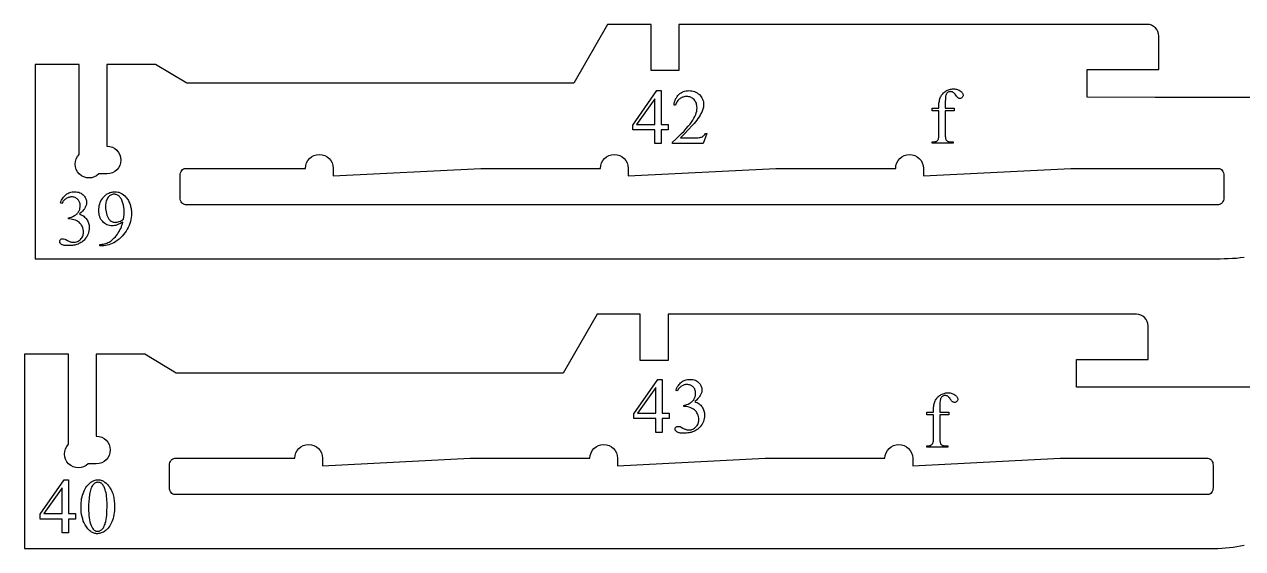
# Model space of a CAD drawing. Extents: x 6 to 600, y -207 to 349.
# Drawn here: x 186.7 to 318.7, y 283.2 to 340 of the extents above; entities that cross this region are included whole.
import ezdxf

# ---------------------------------------------------------------- set-up
doc = ezdxf.new("R2010")
doc.units = 0
doc.header["$MEASUREMENT"] = 0
for name, color, linetype in [('EXT', 1, 'CONTINUOUS'), ('INT', 5, 'CONTINUOUS'), ('TEXT', 18, 'CONTINUOUS')]:
    doc.layers.add(name, color=color, linetype=linetype)

msp = doc.modelspace()

# ---------------------------------------------------------------- linework, layer by layer
at = {"layer": 'EXT'}
for points in [[(324.55, 332.12), (309.28, 332.12), (301.9, 332.13), (301.9, 335.13), (309.65, 335.13), (309.65, 338.78, 0.414214), (308.4, 340.03), (257.64, 340.03), (257.64, 335.03), (254.64, 335.03), (254.64, 340.03), (249.94, 340.03), (246.26, 333.66), (204.34, 333.66), (200.94, 335.7), (195.69, 335.7), (195.69, 326.83, -1), (195.69, 323.83), (194.81, 323.83, -1), (192.69, 325.95), (192.69, 335.7), (187.9, 335.7), (187.9, 314.64), (315.83, 314.64), (316.29, 314.64), (316.75, 314.65), (317.19, 314.67), (317.63, 314.69), (318.06, 314.72), (318.48, 314.76), (318.89, 314.81)], [(323.4, 300.71), (308.12, 300.72), (300.74, 300.72), (300.74, 303.72), (308.49, 303.72), (308.49, 307.38, 0.414214), (307.24, 308.63), (256.48, 308.63), (256.48, 303.63), (253.48, 303.63), (253.48, 308.63), (248.79, 308.63), (245.11, 302.26), (203.18, 302.26), (199.78, 304.3), (194.54, 304.3), (194.54, 295.42, -1), (194.54, 292.42), (193.66, 292.42, -1), (191.53, 294.54), (191.53, 304.3), (186.74, 304.3), (186.74, 283.23), (314.67, 283.23), (315.13, 283.23), (315.59, 283.24), (316.04, 283.26), (316.48, 283.28), (316.9, 283.32), (317.32, 283.35), (317.73, 283.4), (318.13, 283.46), (318.52, 283.52), (318.9, 283.6)]]:
    msp.add_lwpolyline(points, format="xyb", dxfattribs=at)
at = {"layer": 'INT'}
for points in [[(203.63, 323.66), (203.64, 323.82), (203.67, 323.96), (203.73, 324.09), (203.8, 324.2), (203.89, 324.3), (203.99, 324.37), (204.09, 324.41), (204.21, 324.43), (217.2, 324.43, -1), (220.2, 324.43), (220.2, 323.62), (236.19, 324.43), (249.17, 324.43, -1), (252.17, 324.43), (252.17, 323.62), (268.16, 324.43), (281.15, 324.43, -1), (284.15, 324.43), (284.15, 323.62), (300.13, 324.43), (316.12, 324.43), (316.24, 324.41), (316.35, 324.37), (316.45, 324.3), (316.53, 324.2), (316.6, 324.09), (316.66, 323.96), (316.69, 323.81), (316.7, 323.66), (316.7, 321.25), (316.69, 321.1), (316.66, 320.96), (316.6, 320.83), (316.53, 320.71), (316.44, 320.62), (316.34, 320.55), (316.24, 320.5), (316.12, 320.48), (204.21, 320.48), (204.1, 320.5), (203.99, 320.55), (203.89, 320.62), (203.8, 320.71), (203.73, 320.82), (203.67, 320.95), (203.64, 321.1), (203.63, 321.25)], [(202.47, 292.26), (202.48, 292.41), (202.52, 292.55), (202.57, 292.68), (202.64, 292.8), (202.73, 292.89), (202.83, 292.96), (202.94, 293.01), (203.06, 293.02), (216.04, 293.02, -1), (219.04, 293.02), (219.04, 292.21), (235.03, 293.02), (248.02, 293.02, -1), (251.02, 293.02), (251.02, 292.21), (267, 293.02), (279.99, 293.02, -1), (282.99, 293.02), (282.99, 292.21), (298.98, 293.02), (314.96, 293.02), (315.08, 293.01), (315.19, 292.96), (315.29, 292.89), (315.38, 292.8), (315.45, 292.68), (315.5, 292.55), (315.53, 292.41), (315.55, 292.26), (315.55, 289.85), (315.53, 289.69), (315.5, 289.55), (315.45, 289.42), (315.37, 289.31), (315.29, 289.21), (315.19, 289.14), (315.08, 289.09), (314.96, 289.08), (203.06, 289.08), (202.94, 289.09), (202.83, 289.14), (202.73, 289.21), (202.64, 289.3), (202.57, 289.42), (202.52, 289.55), (202.48, 289.69), (202.47, 289.85)]]:
    msp.add_lwpolyline(points, format="xyb", close=True, dxfattribs=at)
at = {"layer": 'TEXT'}
for points in [[(256.49, 329.19), (256.49, 328.6), (255.74, 328.6), (255.74, 327.12), (255.05, 327.12), (255.05, 328.6), (252.67, 328.6), (252.67, 329.13), (255.28, 332.86), (255.74, 332.86), (255.74, 329.19)], [(260.68, 328.2), (260.29, 327.12), (256.97, 327.12), (256.97, 327.27), (257.32, 327.6), (257.65, 327.91), (257.94, 328.2), (258.22, 328.48), (258.46, 328.75), (258.68, 329), (258.87, 329.23), (259.03, 329.45), (259.17, 329.66), (259.29, 329.87), (259.39, 330.07), (259.48, 330.26), (259.54, 330.45), (259.59, 330.64), (259.62, 330.82), (259.63, 331), (259.62, 331.13), (259.61, 331.25), (259.58, 331.37), (259.55, 331.49), (259.5, 331.59), (259.44, 331.69), (259.38, 331.79), (259.3, 331.88), (259.22, 331.96), (259.13, 332.03), (259.04, 332.09), (258.94, 332.14), (258.84, 332.17), (258.74, 332.2), (258.63, 332.22), (258.52, 332.22), (258.41, 332.22), (258.31, 332.21), (258.22, 332.19), (258.12, 332.16), (258.03, 332.13), (257.94, 332.09), (257.85, 332.04), (257.77, 331.98), (257.69, 331.92), (257.62, 331.84), (257.55, 331.77), (257.48, 331.68), (257.43, 331.59), (257.37, 331.49), (257.33, 331.38), (257.28, 331.27), (257.13, 331.27), (257.16, 331.45), (257.2, 331.63), (257.25, 331.79), (257.31, 331.95), (257.39, 332.09), (257.47, 332.22), (257.56, 332.34), (257.66, 332.45), (257.77, 332.54), (257.89, 332.63), (258.01, 332.7), (258.15, 332.75), (258.28, 332.8), (258.43, 332.83), (258.58, 332.85), (258.74, 332.86), (258.9, 332.85), (259.06, 332.83), (259.22, 332.8), (259.36, 332.75), (259.5, 332.69), (259.63, 332.61), (259.76, 332.52), (259.88, 332.42), (259.99, 332.3), (260.08, 332.19), (260.16, 332.07), (260.22, 331.94), (260.27, 331.81), (260.31, 331.67), (260.33, 331.53), (260.34, 331.38), (260.33, 331.27), (260.32, 331.17), (260.31, 331.06), (260.29, 330.95), (260.26, 330.85), (260.22, 330.74), (260.18, 330.63), (260.14, 330.53), (260.05, 330.36), (259.96, 330.18), (259.85, 330.01), (259.73, 329.83), (259.6, 329.65), (259.46, 329.47), (259.31, 329.29), (259.14, 329.1), (258.67, 328.59), (258.3, 328.2), (258.03, 327.91), (257.85, 327.74), (259.32, 327.74), (259.53, 327.74), (259.7, 327.75), (259.84, 327.76), (259.95, 327.78), (260.04, 327.8), (260.12, 327.83), (260.2, 327.86), (260.27, 327.91), (260.34, 327.97), (260.41, 328.03), (260.47, 328.11), (260.53, 328.2)], [(286.52, 330.66), (286.52, 328.16), (286.52, 327.92), (286.53, 327.82), (286.55, 327.73), (286.56, 327.65), (286.58, 327.58), (286.61, 327.53), (286.63, 327.49), (286.67, 327.45), (286.72, 327.41), (286.76, 327.38), (286.81, 327.35), (286.87, 327.33), (286.92, 327.32), (286.98, 327.31), (287.04, 327.31), (287.39, 327.31), (287.39, 327.16), (285.12, 327.16), (285.12, 327.31), (285.29, 327.31), (285.37, 327.31), (285.45, 327.33), (285.52, 327.35), (285.59, 327.39), (285.66, 327.43), (285.71, 327.49), (285.75, 327.55), (285.78, 327.61), (285.8, 327.7), (285.82, 327.82), (285.83, 327.97), (285.83, 328.16), (285.83, 330.66), (285.09, 330.66), (285.09, 330.96), (285.83, 330.96), (285.83, 331.21), (285.84, 331.35), (285.84, 331.48), (285.86, 331.61), (285.88, 331.73), (285.9, 331.85), (285.94, 331.96), (285.97, 332.07), (286.02, 332.17), (286.06, 332.26), (286.12, 332.36), (286.18, 332.44), (286.25, 332.52), (286.32, 332.6), (286.4, 332.67), (286.48, 332.74), (286.57, 332.81), (286.67, 332.86), (286.77, 332.91), (286.87, 332.95), (286.97, 332.99), (287.08, 333.01), (287.19, 333.03), (287.3, 333.04), (287.42, 333.05), (287.53, 333.04), (287.63, 333.03), (287.73, 333.01), (287.84, 332.98), (287.93, 332.94), (288.03, 332.89), (288.13, 332.83), (288.22, 332.77), (288.27, 332.72), (288.32, 332.67), (288.36, 332.62), (288.4, 332.57), (288.42, 332.51), (288.44, 332.46), (288.45, 332.4), (288.46, 332.35), (288.45, 332.29), (288.43, 332.23), (288.4, 332.17), (288.35, 332.11), (288.3, 332.06), (288.24, 332.03), (288.18, 332.01), (288.12, 332), (288.07, 332.01), (288.02, 332.02), (287.97, 332.04), (287.92, 332.07), (287.86, 332.12), (287.8, 332.18), (287.73, 332.26), (287.66, 332.37), (287.58, 332.47), (287.51, 332.55), (287.44, 332.62), (287.38, 332.67), (287.31, 332.71), (287.24, 332.73), (287.17, 332.74), (287.09, 332.75), (287, 332.74), (286.91, 332.72), (286.84, 332.69), (286.77, 332.65), (286.7, 332.59), (286.65, 332.52), (286.61, 332.43), (286.58, 332.33), (286.56, 332.27), (286.55, 332.18), (286.53, 331.95), (286.52, 331.63), (286.52, 331.23), (286.52, 330.96), (287.5, 330.96), (287.5, 330.66)], [(255.05, 329.19), (255.05, 331.98), (253.08, 329.19)], [(190.65, 320.71), (190.71, 320.85), (190.78, 320.98), (190.85, 321.1), (190.92, 321.21), (191, 321.32), (191.08, 321.42), (191.17, 321.51), (191.26, 321.59), (191.35, 321.66), (191.45, 321.72), (191.56, 321.78), (191.67, 321.82), (191.79, 321.85), (191.91, 321.88), (192.04, 321.89), (192.17, 321.9), (192.34, 321.89), (192.49, 321.87), (192.64, 321.84), (192.77, 321.79), (192.9, 321.73), (193.01, 321.65), (193.11, 321.56), (193.21, 321.46), (193.27, 321.37), (193.33, 321.29), (193.38, 321.21), (193.42, 321.12), (193.45, 321.03), (193.47, 320.94), (193.48, 320.85), (193.48, 320.76), (193.48, 320.68), (193.47, 320.6), (193.46, 320.52), (193.44, 320.45), (193.41, 320.37), (193.38, 320.29), (193.34, 320.21), (193.29, 320.13), (193.24, 320.05), (193.18, 319.97), (193.05, 319.81), (192.89, 319.65), (192.71, 319.49), (192.84, 319.43), (192.96, 319.37), (193.07, 319.31), (193.17, 319.24), (193.26, 319.16), (193.35, 319.08), (193.43, 319), (193.5, 318.91), (193.56, 318.81), (193.61, 318.71), (193.66, 318.6), (193.7, 318.5), (193.72, 318.38), (193.75, 318.27), (193.76, 318.14), (193.76, 318.02), (193.75, 317.84), (193.73, 317.67), (193.7, 317.5), (193.65, 317.34), (193.58, 317.18), (193.5, 317.03), (193.41, 316.89), (193.3, 316.75), (193.22, 316.67), (193.14, 316.59), (193.05, 316.52), (192.96, 316.45), (192.87, 316.39), (192.77, 316.33), (192.66, 316.28), (192.56, 316.23), (192.44, 316.19), (192.33, 316.15), (192.21, 316.12), (192.08, 316.1), (191.95, 316.08), (191.82, 316.07), (191.68, 316.06), (191.54, 316.06), (191.41, 316.06), (191.28, 316.07), (191.17, 316.08), (191.06, 316.09), (190.97, 316.11), (190.89, 316.14), (190.83, 316.16), (190.77, 316.2), (190.68, 316.27), (190.64, 316.31), (190.61, 316.34), (190.59, 316.38), (190.58, 316.42), (190.57, 316.46), (190.56, 316.5), (190.57, 316.56), (190.59, 316.61), (190.62, 316.66), (190.66, 316.71), (190.71, 316.75), (190.77, 316.78), (190.83, 316.8), (190.9, 316.8), (191, 316.79), (191.11, 316.77), (191.22, 316.72), (191.43, 316.62), (191.64, 316.51), (191.71, 316.48), (191.77, 316.46), (191.85, 316.44), (191.93, 316.43), (192.01, 316.42), (192.1, 316.42), (192.2, 316.42), (192.3, 316.44), (192.4, 316.46), (192.49, 316.5), (192.58, 316.55), (192.67, 316.6), (192.75, 316.67), (192.83, 316.74), (192.91, 316.83), (192.97, 316.92), (193.03, 317.01), (193.07, 317.1), (193.1, 317.2), (193.13, 317.3), (193.14, 317.41), (193.15, 317.52), (193.14, 317.68), (193.11, 317.84), (193.07, 318), (193, 318.16), (192.95, 318.27), (192.89, 318.36), (192.83, 318.44), (192.77, 318.51), (192.67, 318.59), (192.55, 318.67), (192.42, 318.74), (192.28, 318.81), (192.12, 318.87), (191.96, 318.91), (191.8, 318.94), (191.64, 318.95), (191.51, 318.95), (191.51, 319.07), (191.59, 319.08), (191.67, 319.1), (191.84, 319.15), (192, 319.22), (192.17, 319.31), (192.25, 319.36), (192.32, 319.41), (192.39, 319.47), (192.45, 319.52), (192.51, 319.58), (192.56, 319.65), (192.61, 319.71), (192.65, 319.78), (192.68, 319.85), (192.71, 319.92), (192.74, 319.99), (192.76, 320.06), (192.77, 320.14), (192.79, 320.22), (192.79, 320.3), (192.8, 320.38), (192.79, 320.48), (192.78, 320.58), (192.76, 320.68), (192.73, 320.77), (192.69, 320.85), (192.64, 320.93), (192.59, 321), (192.53, 321.07), (192.46, 321.13), (192.39, 321.18), (192.31, 321.23), (192.23, 321.27), (192.14, 321.3), (192.05, 321.32), (191.96, 321.33), (191.86, 321.33), (191.78, 321.33), (191.7, 321.32), (191.63, 321.31), (191.55, 321.29), (191.48, 321.27), (191.41, 321.24), (191.34, 321.2), (191.27, 321.16), (191.21, 321.11), (191.14, 321.06), (191.08, 321.01), (191.02, 320.95), (190.96, 320.88), (190.9, 320.81), (190.79, 320.64)], [(194.91, 316.04), (194.91, 316.19), (195.05, 316.2), (195.18, 316.21), (195.31, 316.23), (195.44, 316.26), (195.56, 316.3), (195.68, 316.34), (195.8, 316.39), (195.92, 316.44), (196.03, 316.51), (196.15, 316.59), (196.26, 316.68), (196.38, 316.78), (196.49, 316.89), (196.6, 317.01), (196.71, 317.15), (196.82, 317.29), (196.92, 317.45), (197.02, 317.6), (197.1, 317.76), (197.18, 317.93), (197.26, 318.1), (197.32, 318.27), (197.37, 318.44), (197.42, 318.62), (197.26, 318.53), (197.1, 318.44), (196.95, 318.37), (196.8, 318.31), (196.66, 318.26), (196.51, 318.23), (196.38, 318.21), (196.24, 318.21), (196.1, 318.21), (195.96, 318.23), (195.82, 318.27), (195.69, 318.32), (195.57, 318.38), (195.45, 318.46), (195.33, 318.56), (195.23, 318.66), (195.13, 318.78), (195.04, 318.91), (194.97, 319.05), (194.91, 319.2), (194.86, 319.35), (194.83, 319.52), (194.81, 319.7), (194.8, 319.88), (194.81, 320.06), (194.83, 320.24), (194.86, 320.41), (194.91, 320.58), (194.97, 320.74), (195.04, 320.9), (195.13, 321.05), (195.23, 321.2), (195.29, 321.28), (195.36, 321.36), (195.43, 321.43), (195.5, 321.5), (195.58, 321.57), (195.65, 321.62), (195.73, 321.68), (195.81, 321.72), (195.9, 321.76), (195.99, 321.8), (196.07, 321.83), (196.17, 321.85), (196.26, 321.87), (196.36, 321.89), (196.46, 321.89), (196.56, 321.9), (196.73, 321.89), (196.89, 321.86), (196.97, 321.84), (197.05, 321.82), (197.13, 321.79), (197.2, 321.75), (197.35, 321.67), (197.48, 321.57), (197.62, 321.46), (197.74, 321.32), (197.82, 321.23), (197.89, 321.14), (197.95, 321.05), (198.01, 320.95), (198.06, 320.85), (198.11, 320.75), (198.16, 320.64), (198.2, 320.53), (198.23, 320.42), (198.26, 320.31), (198.29, 320.19), (198.31, 320.07), (198.33, 319.95), (198.34, 319.83), (198.35, 319.7), (198.35, 319.57), (198.34, 319.34), (198.32, 319.11), (198.28, 318.89), (198.23, 318.67), (198.17, 318.45), (198.09, 318.24), (198, 318.03), (197.89, 317.83), (197.77, 317.63), (197.64, 317.44), (197.49, 317.26), (197.34, 317.08), (197.17, 316.92), (197, 316.76), (196.81, 316.62), (196.61, 316.48), (196.44, 316.38), (196.27, 316.29), (196.09, 316.21), (195.91, 316.15), (195.73, 316.1), (195.54, 316.07), (195.35, 316.05), (195.15, 316.04)], [(197.49, 318.93), (197.52, 319.19), (197.54, 319.42), (197.56, 319.62), (197.56, 319.79), (197.55, 320), (197.53, 320.21), (197.48, 320.43), (197.42, 320.66), (197.39, 320.78), (197.35, 320.88), (197.31, 320.98), (197.26, 321.08), (197.21, 321.16), (197.16, 321.24), (197.1, 321.31), (197.04, 321.38), (196.97, 321.44), (196.91, 321.49), (196.84, 321.53), (196.77, 321.57), (196.7, 321.59), (196.62, 321.61), (196.55, 321.62), (196.47, 321.63), (196.38, 321.62), (196.29, 321.61), (196.2, 321.58), (196.12, 321.54), (196.04, 321.5), (195.96, 321.44), (195.89, 321.37), (195.82, 321.3), (195.75, 321.21), (195.7, 321.11), (195.65, 321), (195.61, 320.88), (195.58, 320.75), (195.56, 320.62), (195.55, 320.47), (195.54, 320.31), (195.55, 320.1), (195.56, 319.89), (195.59, 319.71), (195.63, 319.53), (195.69, 319.36), (195.75, 319.21), (195.82, 319.07), (195.91, 318.94), (195.98, 318.86), (196.05, 318.78), (196.13, 318.72), (196.21, 318.67), (196.3, 318.63), (196.38, 318.6), (196.48, 318.59), (196.57, 318.58), (196.67, 318.59), (196.78, 318.61), (196.9, 318.63), (197.03, 318.67), (197.15, 318.72), (197.27, 318.78), (197.38, 318.85)], [(256.6, 297.91), (256.6, 297.32), (255.84, 297.32), (255.84, 295.83), (255.16, 295.83), (255.16, 297.32), (252.78, 297.32), (252.78, 297.85), (255.39, 301.57), (255.84, 301.57), (255.84, 297.91)], [(257.32, 300.39), (257.39, 300.53), (257.45, 300.66), (257.52, 300.78), (257.6, 300.89), (257.68, 301), (257.76, 301.1), (257.84, 301.18), (257.93, 301.27), (258.03, 301.34), (258.13, 301.4), (258.23, 301.45), (258.34, 301.5), (258.46, 301.53), (258.58, 301.56), (258.71, 301.57), (258.85, 301.57), (259.01, 301.57), (259.17, 301.55), (259.31, 301.51), (259.44, 301.47), (259.57, 301.4), (259.68, 301.33), (259.79, 301.24), (259.88, 301.14), (259.95, 301.05), (260, 300.97), (260.05, 300.88), (260.09, 300.8), (260.12, 300.71), (260.14, 300.62), (260.15, 300.53), (260.16, 300.43), (260.16, 300.36), (260.15, 300.28), (260.13, 300.2), (260.11, 300.12), (260.08, 300.05), (260.05, 299.97), (260.01, 299.89), (259.97, 299.81), (259.91, 299.73), (259.86, 299.65), (259.72, 299.49), (259.57, 299.33), (259.39, 299.16), (259.51, 299.11), (259.63, 299.05), (259.74, 298.99), (259.84, 298.92), (259.94, 298.84), (260.02, 298.76), (260.1, 298.68), (260.17, 298.58), (260.23, 298.49), (260.29, 298.39), (260.33, 298.28), (260.37, 298.17), (260.4, 298.06), (260.42, 297.94), (260.43, 297.82), (260.44, 297.7), (260.43, 297.52), (260.41, 297.34), (260.37, 297.18), (260.32, 297.01), (260.25, 296.86), (260.17, 296.71), (260.08, 296.57), (259.97, 296.43), (259.89, 296.35), (259.81, 296.27), (259.73, 296.19), (259.63, 296.13), (259.54, 296.06), (259.44, 296.01), (259.34, 295.95), (259.23, 295.91), (259.12, 295.87), (259, 295.83), (258.88, 295.8), (258.76, 295.78), (258.63, 295.76), (258.5, 295.75), (258.36, 295.74), (258.22, 295.73), (258.08, 295.74), (257.96, 295.74), (257.84, 295.75), (257.74, 295.77), (257.65, 295.79), (257.57, 295.81), (257.5, 295.84), (257.44, 295.88), (257.35, 295.95), (257.32, 295.98), (257.29, 296.02), (257.27, 296.06), (257.25, 296.1), (257.24, 296.14), (257.24, 296.18), (257.24, 296.24), (257.26, 296.29), (257.29, 296.34), (257.34, 296.39), (257.39, 296.43), (257.44, 296.46), (257.5, 296.48), (257.57, 296.48), (257.67, 296.47), (257.78, 296.45), (257.9, 296.4), (258.1, 296.3), (258.31, 296.19), (258.39, 296.16), (258.44, 296.14), (258.52, 296.12), (258.6, 296.11), (258.69, 296.1), (258.77, 296.1), (258.88, 296.1), (258.98, 296.12), (259.07, 296.14), (259.17, 296.18), (259.26, 296.22), (259.35, 296.28), (259.43, 296.35), (259.51, 296.42), (259.58, 296.51), (259.65, 296.59), (259.7, 296.69), (259.74, 296.78), (259.78, 296.88), (259.8, 296.98), (259.82, 297.09), (259.82, 297.2), (259.81, 297.36), (259.79, 297.52), (259.74, 297.68), (259.68, 297.84), (259.62, 297.95), (259.56, 298.04), (259.5, 298.12), (259.44, 298.19), (259.34, 298.27), (259.23, 298.35), (259.1, 298.42), (258.95, 298.49), (258.79, 298.55), (258.64, 298.59), (258.48, 298.62), (258.32, 298.63), (258.18, 298.63), (258.18, 298.75), (258.27, 298.76), (258.35, 298.78), (258.51, 298.83), (258.68, 298.9), (258.84, 298.99), (258.92, 299.04), (258.99, 299.09), (259.06, 299.14), (259.13, 299.2), (259.18, 299.26), (259.23, 299.32), (259.28, 299.39), (259.32, 299.46), (259.36, 299.52), (259.39, 299.6), (259.41, 299.67), (259.43, 299.74), (259.45, 299.82), (259.46, 299.9), (259.47, 299.98), (259.47, 300.06), (259.47, 300.16), (259.45, 300.26), (259.43, 300.35), (259.4, 300.44), (259.37, 300.53), (259.32, 300.61), (259.26, 300.68), (259.2, 300.75), (259.13, 300.81), (259.06, 300.86), (258.98, 300.91), (258.9, 300.94), (258.82, 300.97), (258.73, 300.99), (258.63, 301.01), (258.54, 301.01), (258.46, 301.01), (258.38, 301), (258.3, 300.99), (258.23, 300.97), (258.15, 300.94), (258.08, 300.91), (258.01, 300.88), (257.95, 300.84), (257.88, 300.79), (257.82, 300.74), (257.75, 300.69), (257.69, 300.62), (257.63, 300.56), (257.57, 300.48), (257.46, 300.32)], [(255.16, 297.91), (255.16, 300.7), (253.18, 297.91)], [(285.93, 297.72), (285.93, 295.23), (285.94, 294.99), (285.95, 294.88), (285.96, 294.79), (285.98, 294.72), (286, 294.65), (286.02, 294.6), (286.05, 294.56), (286.09, 294.51), (286.13, 294.48), (286.18, 294.44), (286.23, 294.42), (286.28, 294.4), (286.34, 294.38), (286.39, 294.38), (286.46, 294.37), (286.8, 294.37), (286.8, 294.22), (284.53, 294.22), (284.53, 294.37), (284.7, 294.37), (284.78, 294.38), (284.86, 294.39), (284.94, 294.42), (285.01, 294.46), (285.07, 294.5), (285.12, 294.55), (285.16, 294.61), (285.19, 294.68), (285.22, 294.77), (285.23, 294.89), (285.24, 295.04), (285.25, 295.23), (285.25, 297.72), (284.51, 297.72), (284.51, 298.02), (285.25, 298.02), (285.25, 298.27), (285.25, 298.41), (285.26, 298.55), (285.27, 298.67), (285.29, 298.8), (285.32, 298.91), (285.35, 299.03), (285.39, 299.13), (285.43, 299.23), (285.48, 299.33), (285.53, 299.42), (285.59, 299.51), (285.66, 299.59), (285.73, 299.67), (285.81, 299.74), (285.9, 299.81), (285.99, 299.87), (286.08, 299.93), (286.18, 299.98), (286.28, 300.02), (286.39, 300.05), (286.49, 300.08), (286.6, 300.1), (286.72, 300.11), (286.83, 300.11), (286.94, 300.11), (287.04, 300.1), (287.15, 300.07), (287.25, 300.04), (287.35, 300), (287.44, 299.96), (287.54, 299.9), (287.63, 299.83), (287.69, 299.78), (287.74, 299.74), (287.78, 299.69), (287.81, 299.63), (287.84, 299.58), (287.86, 299.53), (287.87, 299.47), (287.87, 299.41), (287.87, 299.35), (287.85, 299.29), (287.81, 299.23), (287.76, 299.18), (287.71, 299.13), (287.65, 299.1), (287.59, 299.08), (287.53, 299.07), (287.48, 299.07), (287.43, 299.09), (287.38, 299.11), (287.33, 299.14), (287.27, 299.18), (287.21, 299.24), (287.15, 299.33), (287.07, 299.43), (287, 299.54), (286.92, 299.62), (286.86, 299.69), (286.79, 299.74), (286.72, 299.77), (286.65, 299.8), (286.58, 299.81), (286.5, 299.82), (286.41, 299.81), (286.33, 299.79), (286.25, 299.76), (286.18, 299.71), (286.12, 299.66), (286.07, 299.58), (286.02, 299.5), (285.99, 299.4), (285.98, 299.33), (285.96, 299.25), (285.95, 299.02), (285.93, 298.7), (285.93, 298.3), (285.93, 298.02), (286.91, 298.02), (286.91, 297.72)], [(192.28, 287.02), (192.28, 286.44), (191.52, 286.44), (191.52, 284.95), (190.84, 284.95), (190.84, 286.44), (188.46, 286.44), (188.46, 286.97), (191.07, 290.69), (191.52, 290.69), (191.52, 287.02)], [(192.88, 287.73), (192.88, 287.97), (192.9, 288.19), (192.92, 288.41), (192.95, 288.62), (192.99, 288.83), (193.04, 289.02), (193.1, 289.21), (193.17, 289.39), (193.24, 289.55), (193.33, 289.71), (193.41, 289.86), (193.51, 289.99), (193.61, 290.12), (193.71, 290.23), (193.82, 290.33), (193.94, 290.42), (194.03, 290.48), (194.13, 290.54), (194.22, 290.59), (194.32, 290.62), (194.42, 290.65), (194.51, 290.67), (194.61, 290.69), (194.71, 290.69), (194.79, 290.69), (194.87, 290.68), (194.95, 290.67), (195.03, 290.65), (195.1, 290.63), (195.18, 290.6), (195.25, 290.56), (195.33, 290.53), (195.4, 290.48), (195.47, 290.43), (195.61, 290.32), (195.74, 290.19), (195.87, 290.03), (195.95, 289.93), (196.02, 289.82), (196.09, 289.7), (196.15, 289.59), (196.21, 289.46), (196.27, 289.34), (196.31, 289.21), (196.36, 289.07), (196.39, 288.93), (196.43, 288.78), (196.45, 288.63), (196.48, 288.48), (196.49, 288.32), (196.51, 288.16), (196.51, 287.99), (196.52, 287.82), (196.51, 287.58), (196.5, 287.35), (196.48, 287.12), (196.45, 286.91), (196.41, 286.71), (196.36, 286.51), (196.3, 286.33), (196.23, 286.15), (196.16, 285.99), (196.08, 285.83), (196, 285.69), (195.91, 285.56), (195.82, 285.44), (195.72, 285.34), (195.62, 285.24), (195.51, 285.16), (195.41, 285.09), (195.3, 285.02), (195.19, 284.97), (195.08, 284.93), (194.98, 284.89), (194.88, 284.87), (194.77, 284.86), (194.67, 284.85), (194.57, 284.85), (194.47, 284.87), (194.38, 284.88), (194.29, 284.91), (194.19, 284.94), (194.11, 284.98), (194.02, 285.03), (193.93, 285.09), (193.85, 285.15), (193.77, 285.22), (193.69, 285.3), (193.62, 285.38), (193.54, 285.48), (193.47, 285.58), (193.4, 285.69), (193.33, 285.8), (193.22, 286.01), (193.13, 286.22), (193.06, 286.45), (192.99, 286.68), (192.94, 286.93), (192.91, 287.19), (192.89, 287.45)], [(193.69, 287.63), (193.7, 287.34), (193.71, 287.07), (193.73, 286.81), (193.76, 286.57), (193.8, 286.34), (193.85, 286.12), (193.91, 285.92), (193.98, 285.73), (194.04, 285.59), (194.11, 285.46), (194.19, 285.35), (194.27, 285.27), (194.32, 285.23), (194.36, 285.2), (194.41, 285.17), (194.46, 285.15), (194.52, 285.13), (194.57, 285.12), (194.63, 285.11), (194.68, 285.11), (194.74, 285.11), (194.8, 285.12), (194.85, 285.14), (194.91, 285.16), (194.97, 285.19), (195.03, 285.23), (195.09, 285.27), (195.15, 285.31), (195.21, 285.37), (195.26, 285.43), (195.31, 285.5), (195.36, 285.58), (195.4, 285.67), (195.44, 285.77), (195.48, 285.87), (195.51, 285.99), (195.56, 286.17), (195.6, 286.38), (195.63, 286.6), (195.66, 286.85), (195.68, 287.11), (195.69, 287.39), (195.7, 287.68), (195.7, 288), (195.7, 288.23), (195.69, 288.46), (195.68, 288.68), (195.65, 288.88), (195.63, 289.08), (195.59, 289.26), (195.55, 289.44), (195.5, 289.6), (195.47, 289.72), (195.42, 289.83), (195.38, 289.92), (195.33, 290.01), (195.28, 290.09), (195.23, 290.16), (195.18, 290.23), (195.12, 290.28), (195.08, 290.31), (195.03, 290.34), (194.98, 290.36), (194.93, 290.38), (194.82, 290.41), (194.71, 290.42), (194.64, 290.41), (194.57, 290.4), (194.51, 290.38), (194.44, 290.35), (194.38, 290.32), (194.32, 290.28), (194.26, 290.22), (194.21, 290.16), (194.13, 290.07), (194.07, 289.97), (194.01, 289.85), (193.96, 289.72), (193.91, 289.58), (193.87, 289.43), (193.83, 289.26), (193.8, 289.08), (193.75, 288.71), (193.72, 288.35), (193.7, 287.99)], [(190.84, 287.02), (190.84, 289.82), (188.86, 287.02)]]:
    msp.add_lwpolyline(points, close=True, dxfattribs=at)

doc.saveas('drawing.dxf')
